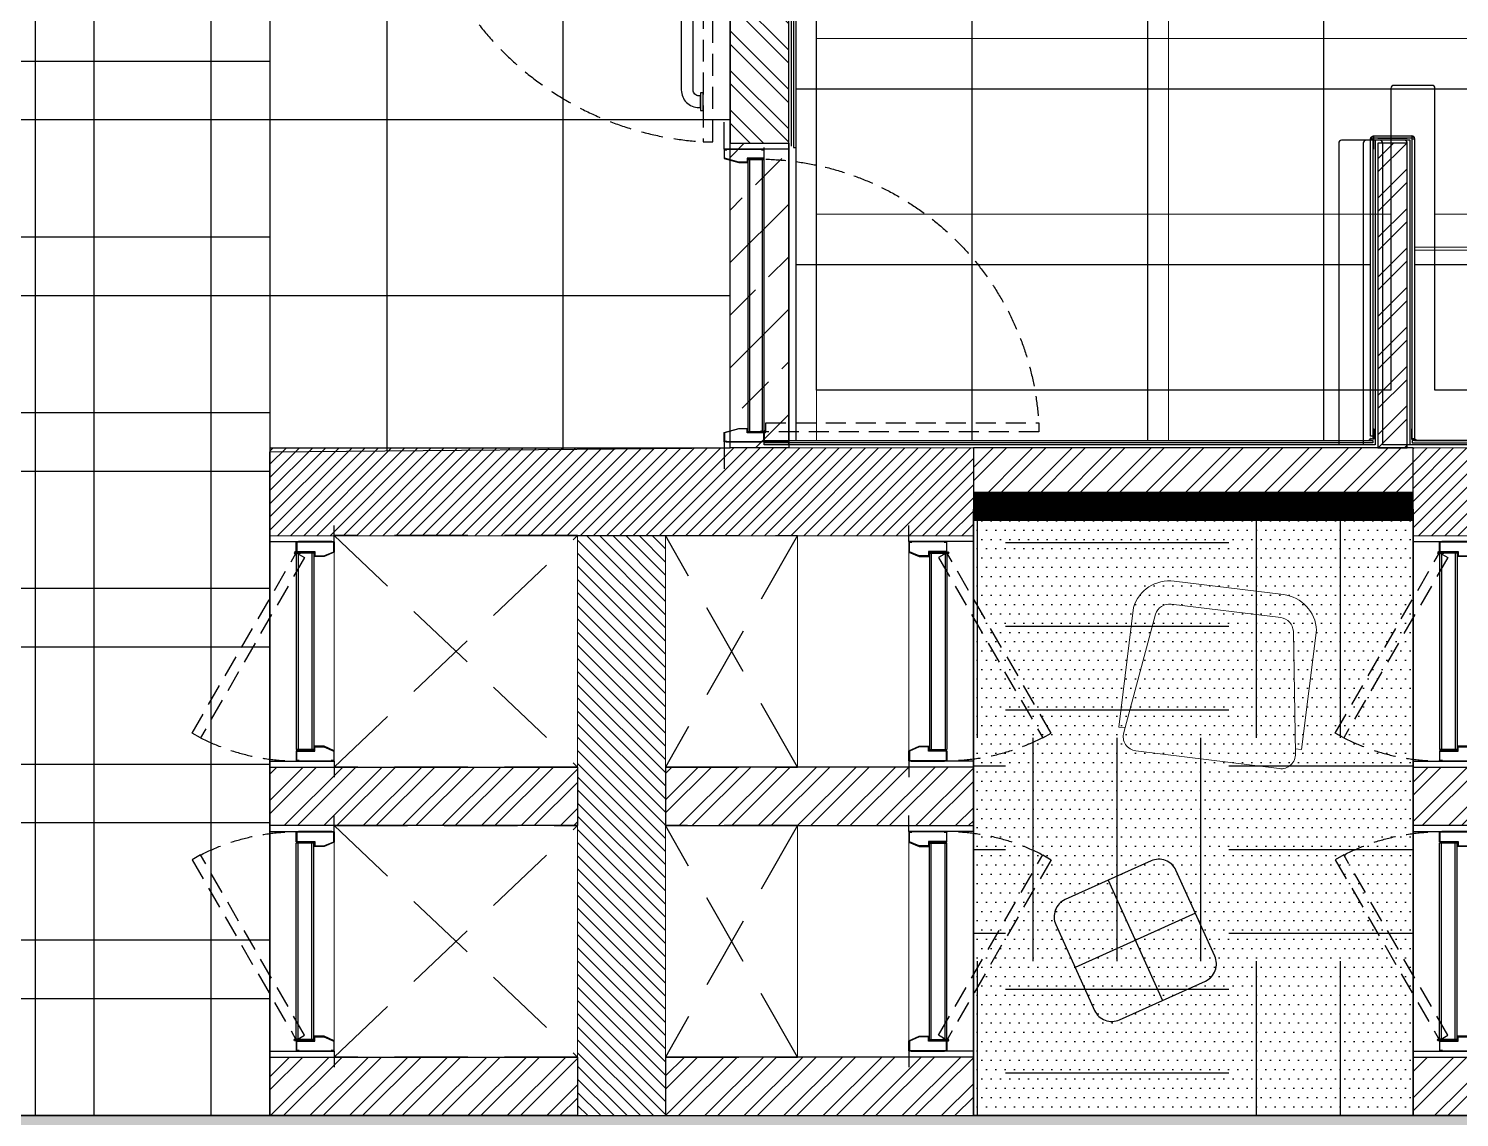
# Model space of a CAD drawing. Header units: millimetres. Extents: x 263321 to 4958806, y 33647 to 987811.
# Drawn here: x 2366604 to 2371485, y 472477 to 476194 of the extents above; entities that cross this region are included whole.
import ezdxf

# ---------------------------------------------------------------- set-up
doc = ezdxf.new("R2010")
doc.units = ezdxf.units.MM
doc.linetypes.add('HIDDEN', pattern=[0.375, 0.25, -0.125])
for name, color, linetype, lineweight in [('A- Loose furniture', 11, 'Continuous', 5), ('A-FURN-LOOSE', 24, 'Continuous', 18), ('A-PLAN-COLUMN', 3, 'Continuous', 0), ('A-PLAN-RCC-HATCH', 8, 'Continuous', 13), ('A-PLAN-THIN', 251, 'Continuous', 15), ('Base 7th & 9th', 250, 'Continuous', 35), ('TOA-FL-TILE-4', 8, 'Continuous', 5)]:
    doc.layers.add(name, color=color, linetype=linetype, lineweight=lineweight)
for name, color, linetype in [('A-PLAN-DOOR', 7, 'Continuous'), ('A-PLAN-GRANITE', 5, 'Continuous'), ('A-PLAN-HIDDEN', 1, 'HIDDEN'), ('A-PLAN-PLASTER', 67, 'Continuous'), ('A-PLAN-SANITARY FIXTURES', 35, 'Continuous'), ('A-PLAN-TILE', 32, 'Continuous'), ('A-PLAN-WALL', 6, 'Continuous'), ('A-PLAN-WALL HATCH', 8, 'Continuous'), ('CEILING TOA', 7, 'Continuous'), ('FIN WALL GRAPHIC', 10, 'Continuous'), ('FLOORING TOA', 7, 'Continuous'), ('I-FURN', 7, 'Continuous'), ('PARTITION DIM.', 250, 'Continuous')]:
    doc.layers.add(name, color=color, linetype=linetype)
pattern_1 = [(135, (-199887.5, -305320), (-67.35192, -67.35192), []), (135, (-199887.5, -305275.1), (-67.35192, -67.35192), [])]

# ---------------------------------------------------------------- blocks, each defined once
blk = doc.blocks.new('A$C3F28102C')
at = {"layer": 'A-PLAN-DOOR'}
h = blk.add_hatch(dxfattribs=at)
h.set_pattern_fill('ANSI31', color=256, style=0)
h.set_pattern_definition([(315, (-1529.3283, 1000.1135), (-0.44194174, -0.44194174), [])])
h.paths.add_polyline_path([(1.3, -14.9), (0, -14.9), (0, 0), (1.3, 0)])
h.paths.add_polyline_path([(1.3, 0.2), (1.3, 0), (0, 0), (0, 1.1, 0.115729)])
h.paths.add_polyline_path([(4.9, -14.9), (3.6, -14.9), (3.6, 0), (4.9, 0)])
h.paths.add_polyline_path([(4.9, 0), (3.6, 0), (3.6, 0.2, 0.115729), (4.9, 1.1)])
at = {"layer": 'A-PLAN-DOOR', "color": 2}
for points in [[(1.3, 0.2), (1.3, -14.9), (0, -14.9), (0, 1.1)], [(3.6, 0.2), (3.6, -14.9), (4.9, -14.9), (4.9, 1.1)]]:
    blk.add_lwpolyline(points, dxfattribs=at)
for radius in [3.42, 2.42]:
    blk.add_circle((2.5, 3.4), radius, dxfattribs=at)
blk = doc.blocks.new('door')
at = {"layer": 'A-PLAN-DOOR'}
for p, q in [((-510.4, -12.2), (-510.4, 47.6)), ((-510.4, 47.6), (510.4, 47.6)), ((-510.4, 41.2), (510.4, 41.2)), ((510.4, -12.2), (510.4, 47.6)), ((-510.4, -5.8), (510.4, -5.8)), ((-510.4, -12.2), (510.4, -12.2)), ((-549, -97.1), (-549, -102.1)), ((549, -97.1), (549, -102.1))]:
    blk.add_line(p, q, dxfattribs=at)
at = {"layer": 'A-PLAN-DOOR', "linetype": 'HIDDEN', "ltscale": 300}
blk.add_lwpolyline([(-511.8, 54.6), (-478.8, 54.6), (-478.8, 1078.1), (-511.8, 1078.1)], close=True, dxfattribs=at)
at = {"layer": 'A-PLAN-DOOR'}
for points in [[(-550, 136.9), (-550, -102.1), (-651, -102.1)], [(550, 137.9), (550, 137.9), (550, -102.1), (651, -102.1)]]:
    blk.add_lwpolyline(points, dxfattribs=at)
for points in [[(-550, 39.7), (-549, 39.7), (-549, -94.1), (-550, -94.1)], [(-547.5, 46.1), (-515.6, 46.1), (-515.6, -15.7), (-500.6, -15.7), (-500.6, -47), (-515.2, -100.6), (-547.5, -100.6), (-547.5, -92.1), (-549, -92.1), (-549, -94.1), (-549, -102.1), (-514.1, -102.1), (-499.1, -47.2), (-499.1, -14.2), (-514.1, -14.2), (-514.1, 47.6), (-549, 47.6), (-549, 37.7), (-547.5, 37.7)], [(547.5, 46.1), (515.6, 46.1), (515.6, -15.7), (500.6, -15.7), (500.6, -47), (515.2, -100.6), (547.5, -100.6), (547.5, -92.1), (549, -92.1), (549, -94.1), (549, -102.1), (514.1, -102.1), (499.1, -47.2), (499.1, -14.2), (514.1, -14.2), (514.1, 47.6), (549, 47.6), (549, 37.7), (547.5, 37.7)], [(550, 39.7), (549, 39.7), (549, -94.1), (550, -94.1)]]:
    blk.add_lwpolyline(points, close=True, dxfattribs=at)
at = {"layer": 'A-PLAN-DOOR', "linetype": 'HIDDEN', "ltscale": 300}
blk.add_arc((-541.2, 26.7), 1053.3, 1.5218, 86.6042, dxfattribs=at)
at = {"layer": 'A-PLAN-DOOR', "extrusion": (0, 0, -1), "xscale": -0.9981851179673188, "yscale": 0.9981851179673188, "zscale": -0.9981851179673188}
blk.add_blockref('A$C3F28102C', (514.1, 47.6), dxfattribs=at)
blk = doc.blocks.new('rw1')
at = {"layer": 'A-PLAN-SANITARY FIXTURES', "color": 35}
blk.add_lwpolyline([(301.3, 12), (-368.7, 12, 0.414214), (-428.7, -48), (-428.7, -53), (-388.7, -53), (-388.7, -48, -0.414214), (-368.7, -28), (301.3, -28, -0.414214), (321.3, -48), (321.3, -53), (361.3, -53), (361.3, -48, 0.414214)], format="xyb", close=True, dxfattribs=at)
for points in [[(-438.7, -63), (-378.7, -63), (-378.7, -53), (-438.7, -53)], [(371.3, -63), (311.3, -63), (311.3, -53), (371.3, -53)]]:
    blk.add_lwpolyline(points, close=True, dxfattribs=at)
blk = doc.blocks.new('PC Toilet-1')
at = {"xscale": -1, "rotation": 90}
blk.add_blockref('rw1', (375.5, 1384.7), dxfattribs=at)
at = {"layer": 'A-PLAN-DOOR', "extrusion": (0, 0, -1), "zscale": -1}
blk.add_blockref('door', (40.3, 852.1), dxfattribs=at)
blk = doc.blocks.new('Rest Room-1.01')
at = {"layer": 'A-PLAN-GRANITE'}
h = blk.add_hatch(dxfattribs=at)
h.set_pattern_fill('ANSI33', color=256, scale=40, angle=180, style=0)
h.set_pattern_definition([(45, (6496498.52, -2167497.62), (-179.605122, 179.605122), []), (45, (6496678.12, -2167497.62), (-179.605122, 179.605122), [127, -63.5])])
h.paths.add_polyline_path([(-3236.6, -7362), (-3236.6, -8402), (-3436.6, -8402), (-3436.6, -7362)])
at = {"layer": 'A-PLAN-RCC-HATCH'}
h = blk.add_hatch(dxfattribs=at)
h.set_pattern_fill('ANSI31', color=256, scale=10, angle=90, style=0)
h.set_pattern_definition([(225, (-207808.61, 295718.05), (-22.4506403, 22.4506403), [])])
h.paths.add_polyline_path([(-5006.6, -8702), (-2606.6, -8702), (-2606.6, -8402), (-5006.6, -8402)])
h = blk.add_hatch(dxfattribs=at)
h.set_pattern_fill('ANSI31', color=256, scale=10, angle=90, style=0)
h.set_pattern_definition([(225, (-203063.254, 295718.05), (-22.4506403, 22.4506403), [])])
h.paths.add_polyline_path([(-1106.6, -8702), (2518.4, -8702), (2518.4, -8402), (-1106.6, -8402)])
at = {"layer": 'A-PLAN-WALL HATCH'}
h = blk.add_hatch(dxfattribs=at)
h.set_pattern_fill('ANSI32', color=256, scale=10, angle=-180, style=0)
h.set_pattern_definition([(315, (-199366.59, 295603.05), (-67.35192, -67.35192), []), (315, (-199321.69, 295603.05), (-67.35192, -67.35192), [])])
h.paths.add_polyline_path([(-2131.6, -4002), (-2131.6, -6202), (-3436.6, -6202), (-3436.6, -7362), (-3236.6, -7362), (-3236.6, -6402), (-1931.6, -6402), (-1931.6, -4002)])
h = blk.add_hatch(dxfattribs=at)
h.set_pattern_fill('ANSI32', color=256, scale=10, angle=-180, style=0)
h.set_pattern_definition([(225, (199623.7, 295718.05), (67.35192, -67.35192), []), (225, (199578.8, 295718.05), (67.35192, -67.35192), [])])
h.paths.add_polyline_path([(-1226.3, -8402), (-1126.3, -8402), (-1126.3, -7362), (-1226.3, -7362)])
h = blk.add_hatch(dxfattribs=at)
h.set_pattern_fill('ANSI32', color=256, scale=10, angle=-180, style=0)
h.set_pattern_definition([(45, (-200056.59, -308071.95), (-67.35192, 67.35192), []), (45, (-200011.69, -308071.95), (-67.35192, 67.35192), [])])
h.paths.add_polyline_path([(-1106.6, -8402), (-2606.6, -8402), (-2606.6, -8602), (-1106.6, -8602)])
at = {"layer": 'A-PLAN-COLUMN', "elevation": 0}
for points in [[(-5006.6, -8702), (-2606.6, -8702), (-2606.6, -8402), (-5006.6, -8402)], [(-1106.6, -8702), (2518.4, -8702), (2518.4, -8402), (-1106.6, -8402)]]:
    blk.add_lwpolyline(points, close=True, dxfattribs=at)
at = {"layer": 'A-PLAN-GRANITE', "elevation": 0}
blk.add_lwpolyline([(-3236.6, -7362), (-3236.6, -8402), (-3436.6, -8402), (-3436.6, -7362)], close=True, dxfattribs=at)
at = {"layer": 'A-PLAN-PLASTER', "elevation": 0}
for points in [[(-3226.6, -7372), (-3226.6, -6412), (-1921.6, -6412), (-1921.6, -4012), (5108.4, -4012), (5108.4, -8402)], [(1478.4, -8402), (1478.4, -7692), (1358.4, -7692), (1358.4, -8392), (-1116.3, -8392), (-1116.3, -7352), (-1236.3, -7352), (-1236.3, -8392), (-3320.5, -8392)]]:
    blk.add_lwpolyline(points, dxfattribs=at)
at = {"layer": 'A-PLAN-THIN'}
for p, q in [((-1101.3, -7717), (1343.4, -7717)), ((-1101.3, -7727), (1343.4, -7727))]:
    blk.add_line(p, q, dxfattribs=at)
at = {"layer": 'A-PLAN-TILE'}
for p, q in [((-1226.3, -7337), (-1126.3, -7337)), ((-1226.3, -7345), (-1126.3, -7345))]:
    blk.add_line(p, q, dxfattribs=at)
at = {"layer": 'A-PLAN-TILE', "elevation": 0}
for points in [[(-3211.6, -7377), (-3211.6, -6432.5), (-3219.6, -6432.5), (-3219.6, -7377), (-3211.6, -7377)], [(-1251.3, -7347), (-1243.3, -7347), (-1243.3, -8362), (-1251.3, -8362), (-1251.3, -7347)], [(-1111.3, -7345), (-1241.3, -7345), (-1241.3, -7337), (-1111.3, -7337), (-1111.3, -7345)], [(-1109.3, -8371), (-1109.3, -7347), (-1101.3, -7347), (-1101.3, -8371), (-1109.3, -8371)], [(-3320.5, -8384.9), (-3320.5, -8377), (-1243.3, -8377), (-1243.3, -8385), (-3320.5, -8384.9)], [(1351.4, -8384.9), (1351.4, -8377), (-1109.3, -8377), (-1109.3, -8385), (1351.4, -8384.9)]]:
    blk.add_lwpolyline(points, dxfattribs=at)
at = {"layer": 'A-PLAN-TILE', "color": 8, "elevation": 0}
for points in [[(-1250.8, -7347), (-1251.3, -7347, -0.414214), (-1241.3, -7337), (-1241.3, -7382), (-1242.8, -7382), (-1242.8, -7339.2, 0.261434), (-1250.8, -7347)], [(-1101.8, -7347), (-1101.3, -7347, 0.414214), (-1111.3, -7337), (-1111.3, -7382), (-1109.8, -7382), (-1109.8, -7339.2, -0.261434), (-1101.8, -7347)]]:
    blk.add_lwpolyline(points, format="xyb", dxfattribs=at)
for points in [[(-1250.9, -8369, -0.079624), (-1251.3, -8371.5), (-1242.4, -8371.5), (-1242.4, -8337), (-1240.9, -8337), (-1240.9, -8373), (-1252, -8373, -0.267949), (-1258.9, -8377), (-1258.9, -8376, 0.414214), (-1251.9, -8369)], [(-1101.7, -8369, 0.079624), (-1101.3, -8371.5), (-1110.2, -8371.5), (-1110.2, -8337), (-1111.7, -8337), (-1111.7, -8373), (-1100.6, -8373, 0.267949), (-1093.7, -8377), (-1093.7, -8376, -0.414214), (-1100.7, -8369)]]:
    blk.add_lwpolyline(points, format="xyb", close=True, dxfattribs=at)
at = {"layer": 'A-PLAN-WALL', "elevation": 0}
for points in [[(-2131.6, -4002), (-2131.6, -6202), (-3436.6, -6202), (-3436.6, -7362), (-3236.6, -7362), (-3236.6, -6402), (-1931.6, -6402), (-1931.6, -4002), (-2131.6, -4002)], [(-1226.3, -8402), (-1126.3, -8402), (-1126.3, -7362), (-1226.3, -7362), (-1226.3, -8402), (-1226.3, -8402)], [(-1106.6, -8402), (-2606.6, -8402), (-2606.6, -8602), (-1106.6, -8602), (-1106.6, -8402)]]:
    blk.add_lwpolyline(points, dxfattribs=at)
at = {"layer": 'A-PLAN-DOOR', "extrusion": (-4.19294e-29, -5.88976e-28, -1), "xscale": 0.9090909090882631, "yscale": 0.9090909090882631, "zscale": -0.9090909090909208, "rotation": 90}
blk.add_blockref('door', (3363.8, -7882), dxfattribs=at)
at = {"layer": 'A-PLAN-SANITARY FIXTURES', "color": 35, "xscale": -1, "rotation": 180}
blk.add_blockref('PC Toilet-1', (-3966.3, -5427), dxfattribs=at)
blk = doc.blocks.new('shaft door 750')
at = {"layer": 'A-PLAN-DOOR'}
for p, q in [((335.5, 59.8), (-335.5, 59.8)), ((-335.5, 0), (-335.5, 59.8)), ((335.5, 53.4), (-335.5, 53.4)), ((335.5, 0), (335.5, 59.8)), ((335.5, 6.5), (-335.5, 6.5)), ((335.5, 0), (-335.5, 0)), ((-374, -69.8), (-374, -64.8)), ((-374, -64.8), (-374, -69.8))]:
    blk.add_line(p, q, dxfattribs=at)
at = {"layer": 'A-PLAN-DOOR', "linetype": 'HIDDEN', "ltscale": 300}
blk.add_lwpolyline([(336.8, 59.8), (320.3, 31.3), (-295.2, 386.7), (-278.8, 415.2)], close=True, dxfattribs=at)
at = {"layer": 'A-PLAN-DOOR'}
for points in [[(-375, 150), (-375, 150), (-375, -70), (-430, -70)], [(375, 150.2), (375, 150.2), (375, -70), (430, -70)]]:
    blk.add_lwpolyline(points, dxfattribs=at)
for points in [[(-375, 51.9), (-374, 51.9), (-374, -61.8), (-375, -61.8)], [(-372.5, 58.3), (-340.6, 58.3), (-340.6, -3.5), (-325.6, -3.5), (-325.6, -34.7), (-340.2, -68.3), (-372.5, -68.3), (-372.5, -59.8), (-374, -59.8), (-374, -61.8), (-374, -69.8), (-339.1, -69.8), (-324.1, -34.9), (-324.1, -2), (-339.1, -2), (-339.1, 59.8), (-374, 59.8), (-374, 49.9), (-372.5, 49.9)], [(372.5, 58.3), (340.6, 58.3), (340.6, -3.5), (325.6, -3.5), (325.6, -34.7), (340.2, -68.3), (372.5, -68.3), (372.5, -59.8), (374, -59.8), (374, -61.8), (374, -69.8), (339.1, -69.8), (324.1, -34.9), (324.1, -2), (339.1, -2), (339.1, 59.8), (374, 59.8), (374, 49.9), (372.5, 49.9)], [(375, 51.9), (374, 51.9), (374, -61.8), (375, -61.8)]]:
    blk.add_lwpolyline(points, close=True, dxfattribs=at)
at = {"layer": 'A-PLAN-DOOR', "linetype": 'HIDDEN', "ltscale": 300}
blk.add_arc((337.6, 59.8), 711.6, 152.6807, 180, dxfattribs=at)
at = {"layer": 'A-PLAN-THIN'}
for p, q in [((395, 150), (-395, 150)), ((375, -70), (-375, -70))]:
    blk.add_line(p, q, dxfattribs=at)
at = {"layer": 'A-PLAN-DOOR', "xscale": -0.9973404255317604, "yscale": 0.9973404255317604, "zscale": 0.9973404255317604}
blk.add_blockref('A$C3F28102C', (339.1, 59.8), dxfattribs=at)
blk = doc.blocks.new("Service Shafts'")
at = {"layer": 'A-PLAN-RCC-HATCH'}
h = blk.add_hatch(dxfattribs=at)
h.set_pattern_fill('ANSI31', color=256, scale=10, angle=450, style=0)
h.set_pattern_definition([(225, (-188468.268, 401354.716), (-22.4506403, 22.4506403), [])])
h.paths.add_polyline_path([(-4662.5, 1080), (-4362.5, 1080), (-4362.5, -900), (-4662.5, -900)])
at = {"layer": 'A-PLAN-WALL HATCH'}
h = blk.add_hatch(dxfattribs=at)
h.set_pattern_fill('ANSI32', color=256, scale=10, angle=90, style=0)
h.set_pattern_definition(pattern_1)
h.paths.add_polyline_path([(-5712.5, 880), (-4662.5, 880), (-4662.5, 1080), (-5712.5, 1080)])
h = blk.add_hatch(dxfattribs=at)
h.set_pattern_fill('ANSI32', color=256, scale=10, angle=90, style=0)
h.set_pattern_definition(pattern_1)
h.paths.add_polyline_path([(-3312.5, 880), (-4362.5, 880), (-4362.5, 1080), (-3312.5, 1080)])
h = blk.add_hatch(dxfattribs=at)
h.set_pattern_fill('ANSI32', color=256, scale=10, angle=90, style=0)
h.set_pattern_definition([(135, (-199687.5, -305320), (-67.35192, -67.35192), []), (135, (-199687.5, -305275.1), (-67.35192, -67.35192), [])])
h.paths.add_polyline_path([(-395, 1080), (-1812.5, 1080), (-1812.5, 880), (-712.5, 880), (-712.5, 90), (-1812.5, 90), (-1812.5, -110), (-712.5, -110), (-712.5, -900), (-512.5, -900), (-512.5, 880), (-395, 880)])
h = blk.add_hatch(dxfattribs=at)
h.set_pattern_fill('ANSI32', color=256, scale=10, angle=90, style=0)
h.set_pattern_definition(pattern_1)
h.paths.add_polyline_path([(-5712.5, -110), (-4662.5, -110), (-4662.5, 90), (-5712.5, 90)])
h = blk.add_hatch(dxfattribs=at)
h.set_pattern_fill('ANSI32', color=256, scale=10, angle=90, style=0)
h.set_pattern_definition(pattern_1)
h.paths.add_polyline_path([(-3312.5, -110), (-4362.5, -110), (-4362.5, 90), (-3312.5, 90)])
at = {"layer": 'A-PLAN-COLUMN'}
blk.add_lwpolyline([(-4662.5, 1080), (-4362.5, 1080), (-4362.5, -900), (-4662.5, -900)], close=True, dxfattribs=at)
at = {"layer": 'A-PLAN-HIDDEN', "ltscale": 1000}
for points in [[(-5492.5, 90), (-4662.5, 880), (-5492.5, 880), (-4662.5, 90), (-5492.5, 90), (-4662.5, 90)], [(-3912.5, 90), (-4362.5, 880), (-3912.5, 880), (-4362.5, 90), (-3912.5, 90), (-4362.5, 90)], [(-5492.5, -110), (-4662.5, -900), (-5492.5, -900), (-4662.5, -110), (-5492.5, -110), (-4662.5, -110)], [(-3912.5, -110), (-4362.5, -900), (-3912.5, -900), (-4362.5, -110), (-3912.5, -110), (-4362.5, -110)]]:
    blk.add_lwpolyline(points, dxfattribs=at)
at = {"layer": 'A-PLAN-THIN'}
for p, q in [((-3912.5, 90), (-3912.5, 880)), ((-3912.5, -110), (-3912.5, -900))]:
    blk.add_line(p, q, dxfattribs=at)
at = {"layer": 'A-PLAN-WALL'}
for points in [[(-5712.5, 880), (-4662.5, 880), (-4662.5, 1080), (-5712.5, 1080)], [(-3312.5, 880), (-4362.5, 880), (-4362.5, 1080), (-3312.5, 1080)], [(-5712.5, -110), (-4662.5, -110), (-4662.5, 90), (-5712.5, 90)], [(-3312.5, -110), (-4362.5, -110), (-4362.5, 90), (-3312.5, 90)]]:
    blk.add_lwpolyline(points, close=True, dxfattribs=at)
blk.add_lwpolyline([(-395, 1080), (-1812.5, 1080), (-1812.5, 880), (-712.5, 880), (-712.5, 90), (-1812.5, 90), (-1812.5, -110), (-1812.5, -110), (-1812.5, -110), (-712.5, -110), (-712.5, -900), (-712.5, -900), (-712.5, -900), (-712.5, -900), (-712.5, -900), (-512.5, -900), (-512.5, 880), (-395, 880), (-395, 1080)], dxfattribs=at)
at = {"layer": 'A-PLAN-DOOR'}
for p, rotation in [((-5562.5, 485), 90), ((-1662.5, 485), 90), ((-3462.5, -505), 270)]:
    blk.add_blockref('shaft door 750', p, dxfattribs=dict(at, rotation=rotation))
at = {"layer": 'A-PLAN-DOOR', "extrusion": (-4.04354e-14, -1.64083e-28, -1), "zscale": -1, "rotation": 90}
blk.add_blockref('shaft door 750', (3462.5, 485), dxfattribs=at)
at = {"layer": 'A-PLAN-DOOR', "extrusion": (4.04354e-14, 1.57772e-28, -1), "zscale": -1, "rotation": 270}
for p in [(5562.5, -505), (1662.5, -505)]:
    blk.add_blockref('shaft door 750', p, dxfattribs=at)
blk = doc.blocks.new('BAYCH')
at = {"layer": 'A-FURN-LOOSE', "color": 153, "ltscale": 0.95}
for p, q in [((38347006.5, -237000.7), (38347006.5, -236619)), ((38347086.7, -237000.7), (38347086.7, -236619))]:
    blk.add_line(p, q, dxfattribs=at)
for points in [[(38347114.8, -236490.7), (38347531.5, -236491.3, -0.464525), (38347531.5, -236491.3), (38347531.5, -236513.4)], [(38347128.3, -236569.7), (38347548.1, -236510.6, -0.464525), (38347606.5, -236559.9), (38347606.5, -237059.9, -0.464525), (38347548.1, -237109.2), (38347128.3, -237050)], [(38347531.5, -237106.3), (38347531.5, -237128.5, -0.464525), (38347531.5, -237128.5), (38347114.8, -237129.1)]]:
    blk.add_lwpolyline(points, format="xyb", dxfattribs=at)
for centre, radius, start, end in [((38347136.7, -236619), 130.2, 99.6643, 180), ((38347136.7, -236619), 50, 99.6643, 180), ((38347136.7, -237000.7), 130.2, 180, 260.3357), ((38347136.7, -237000.7), 50, 180, 260.3357)]:
    blk.add_arc(centre, radius, start, end, dxfattribs=at)
blk = doc.blocks.new('Furniture 61 - Furniture 19_1-206-Level 1')
at = {"layer": 'I-FURN', "linetype": 'Continuous'}
for p, q in [((-265.36, 487.76), (-279.14, 503.61)), ((-280.17, 488.8), (-264.32, 502.58))]:
    blk.add_line(p, q, dxfattribs=at)
at = {"layer": 'I-FURN', "ltscale": 0.005}
blk.add_lwpolyline([(-269.25, 508.24, 0.414214), (-273.48, 508.53), (-284.8, 498.69, 0.414214), (-285.09, 494.46), (-275.25, 483.14, 0.414214), (-271.02, 482.84), (-259.7, 492.68, 0.414214), (-259.4, 496.92)], format="xyb", close=True, dxfattribs=at)

msp = doc.modelspace()

# ---------------------------------------------------------------- hatches: boundary and pattern name
at = {"layer": 'CEILING TOA'}
h = msp.add_hatch(dxfattribs=at)
h.set_pattern_fill('_USER', color=252, scale=600, angle=270, double=1, pattern_type=0)
h.set_pattern_definition([(270, (2367426.63, 472483.06), (600, -1e-13), []), (0, (2367426.63, 472483.06), (0, 600), [])])
h.paths.add_polyline_path([(2365426.6, 487283.1), (2367426.6, 487283.1), (2367426.6, 472483.1), (2365426.6, 472483.1)])
h = msp.add_hatch(dxfattribs=at)
h.set_pattern_fill('_USER', color=252, scale=600, angle=270, double=1, pattern_type=0)
h.set_pattern_definition([(270, (2369221.63, 474788.06), (600, -1e-13), []), (0, (2369221.63, 474788.06), (0, 600), [])])
edge = h.paths.add_edge_path()
edge.add_line((2369221.6, 475803.1), (2369221.6, 476738.1))
edge.add_line((2369221.6, 476738.1), (2370517.1, 476738.1))
edge.add_arc((2370517.1, 476747.8), 9.75, 270, 361.4504)
edge.add_line((2370526.9, 476748.1), (2370526.6, 478988.1))
edge.add_line((2370526.6, 478988.1), (2377526.6, 478988.1))
edge.add_line((2377526.6, 478988.1), (2377526.6, 474803.1))
edge.add_line((2377526.6, 474803.1), (2373926.6, 474803.1))
edge.add_line((2373926.6, 474803.1), (2373926.4, 475478.1))
edge.add_arc((2373916.4, 475478.1), 10, 0.0212, 88.5283)
edge.add_line((2373916.6, 475488.1), (2373786.6, 475488.1))
edge.add_arc((2373786.6, 475478.1), 10, 90, 180)
edge.add_line((2373776.6, 475478.1), (2373776.6, 474788.1))
edge.add_line((2373776.6, 474788.1), (2371331.9, 474788.1))
edge.add_line((2371331.9, 474788.1), (2371331.9, 475818.1))
edge.add_arc((2371321.9, 475818.1), 10, 359.9984, 450.0016)
edge.add_line((2371321.9, 475828.1), (2371191.9, 475828.1))
edge.add_arc((2371191.9, 475818.1), 10, 90, 180)
edge.add_line((2371181.9, 475818.1), (2371181.9, 474788.1))
edge.add_line((2371181.9, 474788.1), (2369221.6, 474788.1))
edge.add_line((2369221.6, 474788.1), (2369221.6, 475803.1))
at = {"layer": 'CEILING TOA', "true_color": 0xf26722}
h = msp.add_hatch(dxfattribs=at)
h.set_pattern_fill('DOTS', color=30, scale=20)
h.set_pattern_definition([(0, (13069.078, -21198.743), (15.875, 31.75), [0, -31.75])])
h.paths.add_polyline_path([(2369826.6, 472483.1), (2371326.6, 472483.1), (2371326.6, 474563.1), (2369826.6, 474563.1)])
at = {"layer": 'FLOORING TOA', "true_color": 0xc7c8ca}
h = msp.add_hatch(dxfattribs=at)
h.set_pattern_fill('EARTH', color=9, scale=120)
edge = h.paths.add_edge_path()
edge.add_line((2399150.3, 470683.1), (2406751.6, 470683.1))
edge.add_line((2406751.6, 470683.1), (2406751.6, 489283.1))
edge.add_line((2406751.6, 489283.1), (2406777, 491421.9))
edge.add_line((2406777, 491421.9), (2410711.6, 491383.1))
edge.add_line((2410711.6, 491383.1), (2410711.6, 490662.8))
edge.add_line((2410711.6, 490662.8), (2412251.6, 490662.8))
edge.add_line((2412251.6, 490662.8), (2412251.6, 491383.1))
edge.add_line((2412251.6, 491383.1), (2413501.6, 491383.1))
edge.add_line((2413501.6, 491383.1), (2413501.6, 490641.9))
edge.add_line((2413501.6, 490641.9), (2414541.6, 490641.9))
edge.add_line((2414541.6, 490641.9), (2414541.6, 491383.1))
edge.add_line((2414541.6, 491383.1), (2419059.8, 491383.1))
edge.add_line((2419059.8, 491383.1), (2419290.9, 492883.1))
edge.add_line((2419290.9, 492883.1), (2413191.6, 492883.1))
edge.add_line((2413191.6, 492883.1), (2413191.6, 495458.2))
edge.add_line((2413191.6, 495458.2), (2416206.2, 495458.2))
edge.add_line((2416206.2, 495458.2), (2416206.2, 496558.2))
edge.add_line((2416206.2, 496558.2), (2413191.6, 496558.2))
edge.add_line((2413191.6, 496558.2), (2413191.6, 498963.1))
edge.add_line((2413191.6, 498963.1), (2411651.6, 498963.1))
edge.add_line((2411651.6, 498963.1), (2411651.6, 492883.1))
edge.add_line((2411651.6, 492883.1), (2404451.6, 492883.1))
edge.add_line((2404451.6, 492883.1), (2404452.6, 502283.1))
edge.add_line((2404452.6, 502283.1), (2402951.6, 502283.1))
edge.add_line((2402951.6, 502283.1), (2402951.4, 497183.5))
edge.add_line((2402951.4, 497183.5), (2402951.6, 497133.1))
edge.add_line((2402951.6, 497133.1), (2399951.6, 497133.1))
edge.add_line((2399951.6, 497133.1), (2399951.6, 505326.9))
edge.add_arc((2397396.4, -38564.5), 543897.4, 89.730828, 95.307778)
edge.add_line((2347082.8, 503000.8), (2347082.9, 472483.1))
edge.add_line((2347082.9, 472483.1), (2343851.6, 472483.1))
edge.add_line((2343851.6, 472483.1), (2343851.6, 458383.2))
edge.add_line((2343851.6, 458383.2), (2354252.4, 458383.2))
edge.add_line((2354252.4, 458383.2), (2354252.7, 455753.4))
edge.add_arc((2374151.3, 141679.3), 314703.8, 88.069715, 93.625218, ccw=False)
edge.add_line((2384751.6, 456204.5), (2384751.6, 459200.3))
edge.add_line((2384751.6, 459200.3), (2394751.8, 459200.3))
edge.add_line((2394751.8, 459200.3), (2394749.6, 457484.3))
edge.add_line((2394749.6, 457484.3), (2395751.6, 457483.1))
edge.add_line((2395751.6, 457483.1), (2395751.6, 458383.1))
edge.add_line((2395751.6, 458383.1), (2396651.6, 458383.1))
edge.add_line((2396651.6, 458383.1), (2396651.6, 459197.4))
edge.add_line((2396651.6, 459197.4), (2399811.2, 459198))
edge.add_line((2399811.2, 459198), (2399811.2, 460833.1))
edge.add_line((2399811.2, 460833.1), (2398551.6, 460833.1))
edge.add_line((2398551.6, 460833.1), (2398551.6, 466883.1))
edge.add_line((2398551.6, 466883.1), (2403551.7, 466883.1))
edge.add_line((2403551.7, 466883.1), (2403551.7, 465533.1))
edge.add_line((2403551.7, 465533.1), (2407851.7, 465533.1))
edge.add_line((2407851.7, 465533.1), (2407851.7, 460783.1))
edge.add_line((2407851.7, 460783.1), (2409491.6, 460783.1))
edge.add_line((2409491.6, 460783.1), (2409496.3, 466883.1))
edge.add_line((2409496.3, 466883.1), (2415285.8, 466883.1))
edge.add_line((2415285.8, 466883.1), (2415516.9, 468383.1))
edge.add_line((2415516.9, 468383.1), (2399151.6, 468383.1))
edge.add_arc((2399151.6, 468983.1), 600, 180.0002, 269.9977, ccw=False)
edge.add_line((2398551.6, 468983.1), (2398551.6, 470083.1))
edge.add_arc((2399151.6, 470083.1), 600, 90.125, 179.9999, ccw=False)
edge = h.paths.add_edge_path(flags=16)
edge.add_line((2350804.3, 495933.1), (2349254.3, 495933.1))
edge.add_arc((2349254.3, 495533.1), 400, 90.0003, 179.7889)
edge.add_line((2348854.3, 495534.5), (2348854.3, 492844.4))
edge.add_line((2348854.3, 492844.4), (2350804.3, 492844.4))
edge.add_line((2350804.3, 492844.4), (2350804.3, 495933.1))
h.paths.add_polyline_path([(2380451.6, 495933.1), (2394411.6, 495933.1), (2394411.6, 489283.1), (2388129.7, 489289.9), (2388129.7, 487283.1), (2379984.7, 487283), (2379984.7, 489283.1), (2380551.6, 489283.1)], flags=16)
edge = h.paths.add_edge_path(flags=16)
edge.add_line((2404951.6, 487283.1), (2348951.6, 487283.1))
edge.add_arc((2348951.6, 486983.1), 300, 90, 179.997)
edge.add_line((2348651.6, 486983.1), (2348650.9, 472483.1))
edge.add_line((2348650.9, 472483.1), (2404951.6, 472483.1))
edge.add_line((2404951.6, 472483.1), (2404951.6, 487283.1))
h.paths.add_polyline_path([(2396751.6, 460833.1), (2396751.6, 464283.1)], flags=16)
at = {"layer": 'FLOORING TOA'}
h = msp.add_hatch(dxfattribs=at)
h.set_pattern_fill('_USER', color=253, scale=600, double=1, pattern_type=0)
h.set_pattern_definition([(0, (2365426.63, 487283.06), (0, 600), []), (90, (2365426.63, 487283.06), (-600, 4e-14), [])])
h.paths.add_polyline_path([(2365426.6, 472483.1), (2367426.6, 472483.1), (2367426.6, 474749.6), (2368996.6, 474763.1), (2368996.6, 476763.1), (2367426.6, 476763.1), (2367426.6, 487283.1), (2365426.6, 487283.1), (2365426.6, 486983.1), (2364433.9, 486983.1), (2364426.6, 485443.1), (2365426.6, 485443.1), (2365426.6, 474323.1), (2364526.1, 474303.1), (2364532.1, 472783.1), (2365426.6, 472783.1)])
at = {"layer": 'FLOORING TOA', "true_color": 0xc7c8ca}
h = msp.add_hatch(dxfattribs=at)
h.set_pattern_fill('EARTH', color=9, scale=120)
h.set_pattern_definition([(0, (13069.1, -8478.74), (762, 762), [762, -762]), (0, (13069.1, -8193), (762, 762), [762, -762]), (0, (13069.1, -7907.24), (762, 762), [762, -762]), (90, (13164.3, -7812), (-762, 762), [762, -762]), (90, (13450.1, -7812), (-762, 762), [762, -762]), (90, (13735.8, -7812), (-762, 762), [762, -762])])
h.paths.add_polyline_path([(2369826.6, 474553.7), (2371326.6, 474553.7), (2371326.6, 472483.1), (2369826.6, 472483.1)])
at = {"layer": 'TOA-FL-TILE-4'}
h = msp.add_hatch(dxfattribs=at)
h.set_pattern_fill('_USER', color=253, scale=600, pattern_type=0)
h.set_pattern_definition([(0, (2369291, 474960.15), (0, 600), [])])
edge = h.paths.add_edge_path()
edge.add_line((2369291, 475975.2), (2369291, 476910.2))
edge.add_line((2369291, 476910.2), (2370586.5, 476910.2))
edge.add_arc((2370586.5, 476919.9), 9.75, 270, 361.4504)
edge.add_line((2370596.2, 476920.2), (2370596, 479160.2))
edge.add_line((2370596, 479160.2), (2377596, 479160.2))
edge.add_line((2377596, 479160.2), (2377596, 474975.2))
edge.add_line((2377596, 474975.2), (2373996, 474975.2))
edge.add_line((2373996, 474975.2), (2373995.7, 475650.2))
edge.add_arc((2373985.7, 475650.1), 10, 0.0212, 88.5283)
edge.add_line((2373986, 475660.2), (2373856, 475660.2))
edge.add_arc((2373856, 475650.2), 10, 90, 180)
edge.add_line((2373846, 475650.2), (2373846, 474960.2))
edge.add_line((2373846, 474960.2), (2371401.2, 474960.2))
edge.add_line((2371401.2, 474960.2), (2371401.3, 475990.2))
edge.add_arc((2371391.3, 475990.2), 10, 359.9984, 450.0016)
edge.add_line((2371391.3, 476000.2), (2371261.3, 476000.2))
edge.add_arc((2371261.3, 475990.2), 10, 90, 180)
edge.add_line((2371251.3, 475990.2), (2371251.3, 474960.2))
edge.add_line((2371251.3, 474960.2), (2369291, 474960.2))
edge.add_line((2369291, 474960.2), (2369291, 475975.2))
h = msp.add_hatch(dxfattribs=at)
h.set_pattern_fill('_USER', color=253, scale=1200, angle=90, pattern_type=0)
h.set_pattern_definition([(90, (2369291, 474960.2), (-1200, 7e-14), [])])
edge = h.paths.add_edge_path()
edge.add_line((2371391.3, 476000.2), (2371261.3, 476000.2))
edge.add_arc((2371261.3, 475990.2), 10, 90, 180)
edge.add_line((2371251.3, 475990.2), (2371251.3, 474788.1))
edge.add_line((2371251.3, 474788.1), (2369291, 474788.1))
edge.add_line((2369291, 474788.1), (2369291, 475975.2))
edge.add_line((2369291, 475975.2), (2369291, 476910.2))
edge.add_line((2369291, 476910.2), (2370586.5, 476910.2))
edge.add_arc((2370586.5, 476919.9), 9.75, 270, 361.4504)
edge.add_line((2370596.2, 476920.2), (2370596, 479160.2))
edge.add_line((2370596, 479160.2), (2377596, 479160.2))
edge.add_line((2377596, 479160.2), (2377596, 474975.2))
edge.add_line((2377596, 474975.2), (2373996, 474975.2))
edge.add_line((2373996, 474975.2), (2373995.7, 475650.2))
edge.add_arc((2373985.7, 475650.1), 10, 0.0212, 88.5283)
edge.add_line((2373986, 475660.2), (2373856, 475660.2))
edge.add_arc((2373856, 475650.2), 10, 90, 180)
edge.add_line((2373846, 475650.2), (2373846, 474788.1))
edge.add_line((2373846, 474788.1), (2371401.2, 474788.1))
edge.add_line((2371401.2, 474788.1), (2371401.3, 475990.2))
edge.add_arc((2371391.3, 475990.2), 10, 359.9984, 450.0016)

# ---------------------------------------------------------------- linework, layer by layer
at = {"layer": 'CEILING TOA', "color": 252, "elevation": 0}
for points in [[(2365426.6, 487283.1), (2367426.6, 487283.1), (2367426.6, 472483.1), (2365426.6, 472483.1)], [(2367426.6, 474763.1), (2368996.6, 474763.1), (2368996.6, 476763.1), (2367426.6, 476763.1)]]:
    msp.add_lwpolyline(points, close=True, dxfattribs=at)
at = {"layer": 'CEILING TOA', "elevation": 0}
msp.add_lwpolyline([(2369826.6, 472483.1), (2371326.6, 472483.1), (2371326.6, 474563.1), (2369826.6, 474563.1)], close=True, dxfattribs=at)
at = {"layer": 'FIN WALL GRAPHIC', "const_width": 100, "elevation": 0}
msp.add_lwpolyline([(2369826.6, 474563.1), (2371326.6, 474563.1)], dxfattribs=at)
at = {"layer": 'FLOORING TOA', "color": 9, "true_color": 0xc7c8ca}
msp.add_lwpolyline([(2404951.6, 487283.1), (2348951.6, 487283.1, 0.414198), (2348651.6, 486983.1), (2348650.9, 472483.1), (2404951.6, 472483.1)], format="xyb", close=True, dxfattribs=at)
at = {"layer": 'FLOORING TOA', "elevation": 0}
msp.add_lwpolyline([(2365426.6, 472483.1), (2367426.6, 472483.1), (2367426.6, 474749.6), (2368996.6, 474763.1), (2368996.6, 476763.1), (2367426.6, 476763.1), (2367426.6, 487283.1), (2365426.6, 487283.1), (2365426.6, 486983.1), (2364433.9, 486983.1), (2364426.6, 485443.1), (2365426.6, 485443.1), (2365426.6, 474323.1), (2364526.1, 474303.1), (2364532.1, 472783.1), (2365426.6, 472783.1)], close=True, dxfattribs=at)
for points in [[(2369196.6, 475788.1), (2369196.6, 476723.1)], [(2371073, 475803.1), (2371073, 474773.1)], [(2371213, 475813.1), (2371083, 475813.1)], [(2371156.9, 475803.1), (2371156.9, 474773.1)], [(2371296.9, 475813.1), (2371166.9, 475813.1)], [(2371223, 474773.1), (2371223, 475803.1)], [(2371306.9, 474773.1), (2371306.9, 475803.1)], [(2369112.7, 474773.1), (2369112.7, 475788.1)], [(2369196.6, 474773.1), (2369196.6, 475788.1)], [(2371073, 474773.1), (2369112.7, 474773.1)], [(2371156.9, 474773.1), (2369196.6, 474773.1)], [(2373667.7, 474773.1), (2371223, 474773.1)], [(2373751.6, 474773.1), (2371306.9, 474773.1)]]:
    msp.add_lwpolyline(points, dxfattribs=at)
for points in [[(2371083, 475813.1, 0.414214), (2371073, 475803.1)], [(2371166.9, 475813.1, 0.414214), (2371156.9, 475803.1)], [(2371223, 475803.1, 0.414229), (2371213, 475813.1)], [(2371306.9, 475803.1, 0.414229), (2371296.9, 475813.1)]]:
    msp.add_lwpolyline(points, format="xyb", dxfattribs=at)
at = {"layer": 'FLOORING TOA', "color": 9, "true_color": 0xc7c8ca, "elevation": 0}
msp.add_lwpolyline([(2369826.6, 474553.7), (2371326.6, 474553.7), (2371326.6, 472483.1), (2369826.6, 472483.1)], close=True, dxfattribs=at)
at = {"layer": 'PARTITION DIM.', "elevation": 0}
for points in [[(2369291, 475975.2), (2369291, 476910.2)], [(2369291, 475975.2), (2369291, 476910.2)], [(2371251.3, 475990.2), (2371251.3, 474960.2)], [(2371251.3, 475990.2), (2371251.3, 474960.2)], [(2371391.3, 476000.2), (2371261.3, 476000.2)], [(2371391.3, 476000.2), (2371261.3, 476000.2)], [(2371401.2, 474960.2), (2371401.3, 475990.2)], [(2371401.2, 474960.2), (2371401.3, 475990.2)], [(2369291, 474960.2), (2369291, 475975.2)], [(2369291, 474960.2), (2369291, 475975.2)], [(2371251.3, 474960.2), (2369291, 474960.2)], [(2371251.3, 474960.2), (2369291, 474960.2)], [(2373846, 474960.2), (2371401.2, 474960.2)], [(2373846, 474960.2), (2371401.2, 474960.2)]]:
    msp.add_lwpolyline(points, dxfattribs=at)
for points in [[(2371261.3, 476000.2, 0.414214), (2371251.3, 475990.2)], [(2371261.3, 476000.2, 0.414214), (2371251.3, 475990.2)], [(2371401.3, 475990.2, 0.414229), (2371391.3, 476000.2)], [(2371401.3, 475990.2, 0.414229), (2371391.3, 476000.2)]]:
    msp.add_lwpolyline(points, format="xyb", dxfattribs=at)

# ---------------------------------------------------------------- block references
at = {"layer": 'A- Loose furniture', "ltscale": 5, "xscale": 0.9854477562034033, "yscale": 0.9854477562034033, "zscale": 0.9854477562034033, "rotation": 262.9606537079851}
msp.add_blockref('BAYCH', (7233375.9, 37949812.7), dxfattribs=at)
at = {"layer": 'Base 7th & 9th'}
msp.add_blockref('Rest Room-1.01', (2372433.2, 483165, 0), dxfattribs=at)
at = {"layer": 'Base 7th & 9th', "xscale": -1, "rotation": 180}
msp.add_blockref("Service Shafts'", (2373139.1, 473563.1), dxfattribs=at)
at = {"layer": 'I-FURN', "xscale": 21.42857142759174, "yscale": 21.42857142759174, "zscale": 21.42857142759174, "rotation": 163.3032090485567}
msp.add_blockref('Furniture 61 - Furniture 19_1-206-Level 1', (2367842.8, 484931.8), dxfattribs=at)

doc.saveas('drawing.dxf')
